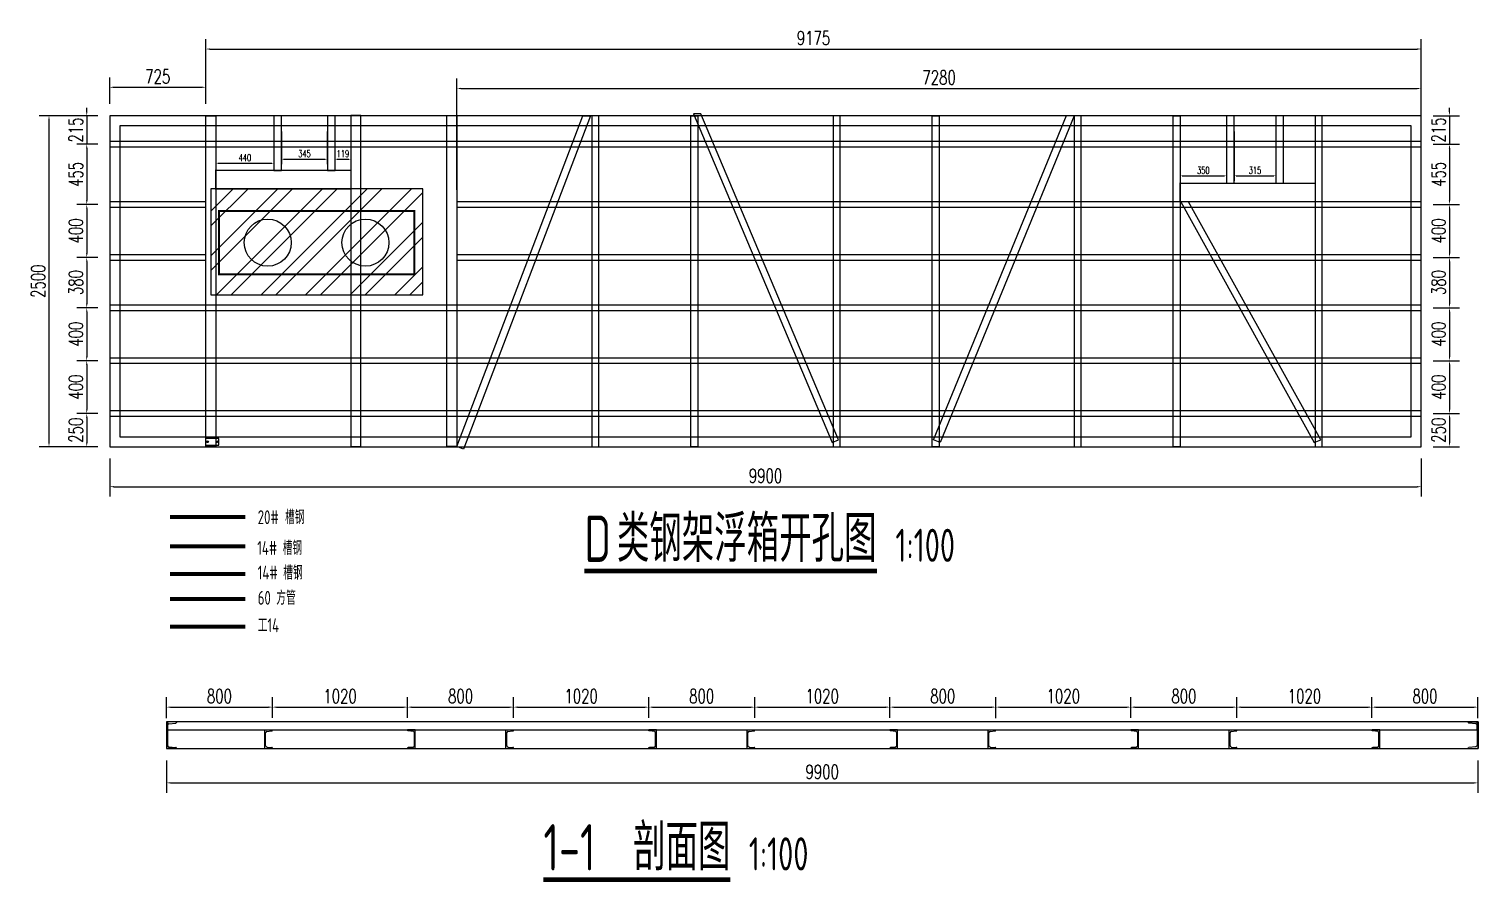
# Model space of a CAD drawing. Header units: millimetres. Extents: x -1443632 to -1307761, y 1430256 to 1527696.
# Drawn here: x -1384640 to -1373702, y 1463136 to 1469579 of the extents above; entities that cross this region are included whole.
import ezdxf

# ---------------------------------------------------------------- set-up
doc = ezdxf.new("R2010")
doc.units = ezdxf.units.MM
doc.header["$LTSCALE"] = 10
doc.layers.get('0').update_dxf_attribs({"linetype": 'CONTINUOUS'})
doc.layers.get('DEFPOINTS').update_dxf_attribs({"linetype": 'CONTINUOUS'})
for name, color, linetype in [('PUB_TEXT', 7, 'CONTINUOUS'), ('W- bollard系船栓', 4, 'CONTINUOUS'), ('W-FLOAT_BOWL浮筒', 253, 'CONTINUOUS'), ('W-PLASTIC_RAILINGS塑木栏杆', 6, 'CONTINUOUS'), ('W-STEEL_FRAME钢架', 3, 'CONTINUOUS'), ('W-STEEL_KEEL钢龙骨', 5, 'CONTINUOUS'), ('景-通用-文字', 7, 'CONTINUOUS')]:
    doc.layers.add(name, color=color, linetype=linetype)
doc.styles.get("Standard").update_dxf_attribs({"font": 'tssdeng.shx', "width": 0.7, "bigfont": 'hztxt.shx'})
doc.styles.add('STANDARD_T3', font='simplex.shx', dxfattribs={"width": 0.7, "bigfont": 'gbcbig.shx'})
doc.dimstyles.new('W&&15', dxfattribs={"dimtxt": 52.5, "dimasz": 15, "dimexe": 37.5, "dimexo": 45, "dimgap": 15, "dimtad": 1, "dimdec": 0, "dimzin": 0, "dimdsep": 46, "dimtxsty": 'STANDARD_T3', "dimcen": 0.09, "dimclrd": 1, "dimclre": 1, "dimclrt": 7, "dimazin": 2, "dimtfac": 1, "dimtdec": 0, "dimtix": 1, "dimtmove": 2, "dimatfit": 3, "dimfxl": 0, "dimtolj": 1, "dimtzin": 0, "dimarcsym": 0})
doc.dimstyles.new('W&&30', dxfattribs={"dimtxt": 105, "dimasz": 30, "dimexe": 75, "dimexo": 90, "dimgap": 30, "dimtad": 1, "dimdec": 0, "dimzin": 0, "dimdsep": 46, "dimtxsty": 'STANDARD_T3', "dimcen": 0.09, "dimclrd": 1, "dimclre": 1, "dimclrt": 7, "dimazin": 2, "dimtfac": 1, "dimtdec": 0, "dimtix": 1, "dimtmove": 2, "dimatfit": 3, "dimfxl": 0, "dimtolj": 1, "dimtzin": 0, "dimarcsym": 0})

# ---------------------------------------------------------------- blocks, each defined once
blk = doc.blocks.new('XLZ')
at = {"layer": 'W- bollard系船栓', "const_width": 15}
blk.add_lwpolyline([(0, -480), (1475, -480), (1475, 0), (0, 0)], close=True, dxfattribs=at)
at = {"layer": 'W- bollard系船栓'}
for centre in [(368.75, -240), (1106.25, -240)]:
    blk.add_circle(centre, 177.5, dxfattribs=at)
blk = doc.blocks.new('钢板2')
at = {"layer": 'W-FLOAT_BOWL浮筒'}
h = blk.add_hatch(dxfattribs=at)
h.set_pattern_fill('ANSI32', color=256, scale=50)
h.set_pattern_definition([(45, (-1594356.56, -2385278.86), (-168.379802, 168.379802), []), (45, (-1594244.3, -2385278.86), (-168.379802, 168.379802), [])])
h.paths.add_polyline_path([(50, -600), (50, 200), (-1550, 200), (-1550, -600)])
blk.add_lwpolyline([(-1550, -600), (50, -600), (50, 200), (-1550, 200)], close=True, dxfattribs=at)
blk = doc.blocks.new('*U374')
at = {"layer": 'W-STEEL_KEEL钢龙骨'}
blk.add_lwpolyline([(-4950, -20), (4950, -20), (4950, 20), (-4950, 20)], close=True, dxfattribs=at)
blk = doc.blocks.new('*U375')
at = {"layer": 'W-STEEL_KEEL钢龙骨', "color": 0, "linetype": 'ByBlock', "lineweight": -2, "transparency": 16777216}
for p in [(0, 800), (0, 400), (0, 0)]:
    blk.add_blockref('*U374', p, dxfattribs=at)
blk = doc.blocks.new('*U376')
at = {"layer": 'W-STEEL_KEEL钢龙骨'}
blk.add_lwpolyline([(-3640, -20), (3640, -20), (3640, 20), (-3640, 20)], close=True, dxfattribs=at)
blk = doc.blocks.new('*U377')
at = {"layer": 'W-STEEL_KEEL钢龙骨', "color": 0, "linetype": 'ByBlock', "lineweight": -2, "transparency": 16777216}
for p in [(0, 0), (0, -400)]:
    blk.add_blockref('*U376', p, dxfattribs=at)
blk = doc.blocks.new('*D378')
at = {"layer": 'DEFPOINTS', "color": 0, "transparency": 16777216}
for p in [(-1383230, 1468849), (-1382791, 1468849), (-1382791, 1468565)]:
    blk.add_point(p, dxfattribs=at)
at = {"layer": '景-通用-文字', "color": 1, "lineweight": -2, "transparency": 16777216}
for p, q in [((-1383230, 1468804), (-1383230, 1468528)), ((-1382791, 1468804), (-1382791, 1468528)), ((-1383215, 1468565), (-1382806, 1468565))]:
    blk.add_line(p, q, dxfattribs=at)
at = {"layer": '景-通用-文字', "color": 1, "transparency": 16777216}
for points in [[(-1383215, 1468568), (-1383215, 1468563), (-1383230, 1468565)], [(-1382806, 1468568), (-1382806, 1468563), (-1382791, 1468565)]]:
    blk.add_solid(points, dxfattribs=at)
at = {"layer": '景-通用-文字', "color": 7, "transparency": 16777216, "insert": (-1383010, 1468607), "char_height": 52.5, "attachment_point": 5, "style": 'STANDARD_T3'}
blk.add_mtext('\\A1;440', dxfattribs=at)
blk = doc.blocks.new('*D379')
at = {"layer": 'DEFPOINTS', "color": 0, "transparency": 16777216}
for p in [(-1382733, 1468849), (-1382388, 1468849), (-1382388, 1468596)]:
    blk.add_point(p, dxfattribs=at)
at = {"layer": '景-通用-文字', "color": 1, "lineweight": -2, "transparency": 16777216}
for p, q in [((-1382733, 1468804), (-1382733, 1468558)), ((-1382388, 1468804), (-1382388, 1468558)), ((-1382718, 1468596), (-1382403, 1468596))]:
    blk.add_line(p, q, dxfattribs=at)
at = {"layer": '景-通用-文字', "color": 1, "transparency": 16777216}
for points in [[(-1382718, 1468598), (-1382718, 1468593), (-1382733, 1468596)], [(-1382403, 1468598), (-1382403, 1468593), (-1382388, 1468596)]]:
    blk.add_solid(points, dxfattribs=at)
at = {"layer": '景-通用-文字', "color": 7, "transparency": 16777216, "insert": (-1382560, 1468637), "char_height": 52.5, "attachment_point": 5, "style": 'STANDARD_T3'}
blk.add_mtext('\\A1;345', dxfattribs=at)
blk = doc.blocks.new('*D380')
at = {"layer": 'DEFPOINTS', "color": 0, "transparency": 16777216}
for p in [(-1382330, 1468924), (-1382210, 1468924), (-1382210, 1468596)]:
    blk.add_point(p, dxfattribs=at)
at = {"layer": '景-通用-文字', "color": 1, "lineweight": -2, "transparency": 16777216}
for p, q in [((-1382330, 1468879), (-1382330, 1468558)), ((-1382210, 1468879), (-1382210, 1468558)), ((-1382315, 1468596), (-1382225, 1468596))]:
    blk.add_line(p, q, dxfattribs=at)
at = {"layer": '景-通用-文字', "color": 1, "transparency": 16777216}
for points in [[(-1382315, 1468598), (-1382315, 1468593), (-1382330, 1468596)], [(-1382225, 1468598), (-1382225, 1468593), (-1382210, 1468596)]]:
    blk.add_solid(points, dxfattribs=at)
at = {"layer": '景-通用-文字', "color": 7, "transparency": 16777216, "insert": (-1382270, 1468637), "char_height": 52.5, "attachment_point": 5, "style": 'STANDARD_T3'}
blk.add_mtext('\\A1;119', dxfattribs=at)
blk = doc.blocks.new('*D381')
at = {"layer": 'DEFPOINTS', "color": 0, "transparency": 16777216}
for p in [(-1375950, 1468849), (-1375601, 1468849), (-1375601, 1468470)]:
    blk.add_point(p, dxfattribs=at)
at = {"layer": '景-通用-文字', "color": 1, "lineweight": -2, "transparency": 16777216}
for p, q in [((-1375950, 1468804), (-1375950, 1468433)), ((-1375601, 1468804), (-1375601, 1468433)), ((-1375935, 1468470), (-1375616, 1468470))]:
    blk.add_line(p, q, dxfattribs=at)
at = {"layer": '景-通用-文字', "color": 1, "transparency": 16777216}
for points in [[(-1375935, 1468473), (-1375935, 1468468), (-1375950, 1468470)], [(-1375616, 1468473), (-1375616, 1468468), (-1375601, 1468470)]]:
    blk.add_solid(points, dxfattribs=at)
at = {"layer": '景-通用-文字', "color": 7, "transparency": 16777216, "insert": (-1375775, 1468511), "char_height": 52.5, "attachment_point": 5, "style": 'STANDARD_T3'}
blk.add_mtext('\\A1;350', dxfattribs=at)
blk = doc.blocks.new('*D382')
at = {"layer": 'DEFPOINTS', "color": 0, "transparency": 16777216}
for p in [(-1375543, 1468849), (-1375227, 1468849), (-1375227, 1468470)]:
    blk.add_point(p, dxfattribs=at)
at = {"layer": '景-通用-文字', "color": 1, "lineweight": -2, "transparency": 16777216}
for p, q in [((-1375543, 1468804), (-1375543, 1468433)), ((-1375227, 1468804), (-1375227, 1468433)), ((-1375528, 1468470), (-1375242, 1468470))]:
    blk.add_line(p, q, dxfattribs=at)
at = {"layer": '景-通用-文字', "color": 1, "transparency": 16777216}
for points in [[(-1375528, 1468473), (-1375528, 1468468), (-1375543, 1468470)], [(-1375242, 1468473), (-1375242, 1468468), (-1375227, 1468470)]]:
    blk.add_solid(points, dxfattribs=at)
at = {"layer": '景-通用-文字', "color": 7, "transparency": 16777216, "insert": (-1375385, 1468511), "char_height": 52.5, "attachment_point": 5, "style": 'STANDARD_T3'}
blk.add_mtext('\\A1;315', dxfattribs=at)
blk = doc.blocks.new('*D383')
at = {"color": 1, "lineweight": -2, "transparency": 16777216}
for p, q in [((-1384204, 1468954), (-1384204, 1468984)), ((-1384120, 1468924), (-1384279, 1468924)), ((-1384204, 1468924), (-1384204, 1468709)), ((-1384120, 1468709), (-1384279, 1468709)), ((-1384204, 1468679), (-1384204, 1468649))]:
    blk.add_line(p, q, dxfattribs=at)
at = {"color": 1, "transparency": 16777216}
for points in [[(-1384209, 1468954), (-1384199, 1468954), (-1384204, 1468924)], [(-1384209, 1468679), (-1384199, 1468679), (-1384204, 1468709)]]:
    blk.add_solid(points, dxfattribs=at)
at = {"layer": 'DEFPOINTS', "color": 0, "transparency": 16777216}
for p in [(-1384030, 1468924), (-1384204, 1468709), (-1384030, 1468709)]:
    blk.add_point(p, dxfattribs=at)
at = {"color": 7, "transparency": 16777216, "insert": (-1384286, 1468816), "char_height": 105, "attachment_point": 5, "rotation": 90, "style": 'STANDARD_T3'}
blk.add_mtext('\\A1;215', dxfattribs=at)
blk = doc.blocks.new('*D384')
at = {"color": 1, "lineweight": -2, "transparency": 16777216}
for p, q in [((-1384120, 1468709), (-1384279, 1468709)), ((-1384204, 1468679), (-1384204, 1468284)), ((-1384120, 1468254), (-1384279, 1468254))]:
    blk.add_line(p, q, dxfattribs=at)
at = {"color": 1, "transparency": 16777216}
for points in [[(-1384209, 1468679), (-1384199, 1468679), (-1384204, 1468709)], [(-1384209, 1468284), (-1384199, 1468284), (-1384204, 1468254)]]:
    blk.add_solid(points, dxfattribs=at)
at = {"layer": 'DEFPOINTS', "color": 0, "transparency": 16777216}
for p in [(-1384030, 1468709), (-1384204, 1468254), (-1384030, 1468254)]:
    blk.add_point(p, dxfattribs=at)
at = {"color": 7, "transparency": 16777216, "insert": (-1384286, 1468481), "char_height": 105, "attachment_point": 5, "rotation": 90, "style": 'STANDARD_T3'}
blk.add_mtext('\\A1;455', dxfattribs=at)
blk = doc.blocks.new('*D385')
at = {"color": 1, "lineweight": -2, "transparency": 16777216}
for p, q in [((-1384120, 1468254), (-1384279, 1468254)), ((-1384204, 1468224), (-1384204, 1467884)), ((-1384120, 1467854), (-1384279, 1467854))]:
    blk.add_line(p, q, dxfattribs=at)
at = {"color": 1, "transparency": 16777216}
for points in [[(-1384209, 1468224), (-1384199, 1468224), (-1384204, 1468254)], [(-1384209, 1467884), (-1384199, 1467884), (-1384204, 1467854)]]:
    blk.add_solid(points, dxfattribs=at)
at = {"layer": 'DEFPOINTS', "color": 0, "transparency": 16777216}
for p in [(-1384030, 1468254), (-1384204, 1467854), (-1384030, 1467854)]:
    blk.add_point(p, dxfattribs=at)
at = {"color": 7, "transparency": 16777216, "insert": (-1384286, 1468054), "char_height": 105, "attachment_point": 5, "rotation": 90, "style": 'STANDARD_T3'}
blk.add_mtext('\\A1;400', dxfattribs=at)
blk = doc.blocks.new('*D386')
at = {"color": 1, "lineweight": -2, "transparency": 16777216}
for p, q in [((-1384120, 1467854), (-1384279, 1467854)), ((-1384204, 1467824), (-1384204, 1467504)), ((-1384120, 1467474), (-1384279, 1467474))]:
    blk.add_line(p, q, dxfattribs=at)
at = {"color": 1, "transparency": 16777216}
for points in [[(-1384209, 1467824), (-1384199, 1467824), (-1384204, 1467854)], [(-1384209, 1467504), (-1384199, 1467504), (-1384204, 1467474)]]:
    blk.add_solid(points, dxfattribs=at)
at = {"layer": 'DEFPOINTS', "color": 0, "transparency": 16777216}
for p in [(-1384030, 1467854), (-1384204, 1467474), (-1384030, 1467474)]:
    blk.add_point(p, dxfattribs=at)
at = {"color": 7, "transparency": 16777216, "insert": (-1384286, 1467664), "char_height": 105, "attachment_point": 5, "rotation": 90, "style": 'STANDARD_T3'}
blk.add_mtext('\\A1;380', dxfattribs=at)
blk = doc.blocks.new('*D387')
at = {"color": 1, "lineweight": -2, "transparency": 16777216}
for p, q in [((-1384120, 1467474), (-1384279, 1467474)), ((-1384204, 1467444), (-1384204, 1467104)), ((-1384120, 1467074), (-1384279, 1467074))]:
    blk.add_line(p, q, dxfattribs=at)
at = {"color": 1, "transparency": 16777216}
for points in [[(-1384209, 1467444), (-1384199, 1467444), (-1384204, 1467474)], [(-1384209, 1467104), (-1384199, 1467104), (-1384204, 1467074)]]:
    blk.add_solid(points, dxfattribs=at)
at = {"layer": 'DEFPOINTS', "color": 0, "transparency": 16777216}
for p in [(-1384030, 1467474), (-1384204, 1467074), (-1384030, 1467074)]:
    blk.add_point(p, dxfattribs=at)
at = {"color": 7, "transparency": 16777216, "insert": (-1384286, 1467274), "char_height": 105, "attachment_point": 5, "rotation": 90, "style": 'STANDARD_T3'}
blk.add_mtext('\\A1;400', dxfattribs=at)
blk = doc.blocks.new('*D388')
at = {"color": 1, "lineweight": -2, "transparency": 16777216}
for p, q in [((-1384120, 1467074), (-1384279, 1467074)), ((-1384204, 1467044), (-1384204, 1466704)), ((-1384120, 1466674), (-1384279, 1466674))]:
    blk.add_line(p, q, dxfattribs=at)
at = {"color": 1, "transparency": 16777216}
for points in [[(-1384209, 1467044), (-1384199, 1467044), (-1384204, 1467074)], [(-1384209, 1466704), (-1384199, 1466704), (-1384204, 1466674)]]:
    blk.add_solid(points, dxfattribs=at)
at = {"layer": 'DEFPOINTS', "color": 0, "transparency": 16777216}
for p in [(-1384030, 1467074), (-1384204, 1466674), (-1384030, 1466674)]:
    blk.add_point(p, dxfattribs=at)
at = {"color": 7, "transparency": 16777216, "insert": (-1384286, 1466874), "char_height": 105, "attachment_point": 5, "rotation": 90, "style": 'STANDARD_T3'}
blk.add_mtext('\\A1;400', dxfattribs=at)
blk = doc.blocks.new('*D389')
at = {"color": 1, "lineweight": -2, "transparency": 16777216}
for p, q in [((-1384120, 1466674), (-1384279, 1466674)), ((-1384204, 1466644), (-1384204, 1466454)), ((-1384120, 1466424), (-1384279, 1466424))]:
    blk.add_line(p, q, dxfattribs=at)
at = {"color": 1, "transparency": 16777216}
for points in [[(-1384209, 1466644), (-1384199, 1466644), (-1384204, 1466674)], [(-1384209, 1466454), (-1384199, 1466454), (-1384204, 1466424)]]:
    blk.add_solid(points, dxfattribs=at)
at = {"layer": 'DEFPOINTS', "color": 0, "transparency": 16777216}
for p in [(-1384030, 1466674), (-1384204, 1466424), (-1384030, 1466424)]:
    blk.add_point(p, dxfattribs=at)
at = {"color": 7, "transparency": 16777216, "insert": (-1384286, 1466549), "char_height": 105, "attachment_point": 5, "rotation": 90, "style": 'STANDARD_T3'}
blk.add_mtext('\\A1;250', dxfattribs=at)
blk = doc.blocks.new('*D390')
at = {"color": 1, "lineweight": -2, "transparency": 16777216}
for p, q in [((-1373917, 1468954), (-1373917, 1468984)), ((-1374040, 1468924), (-1373842, 1468924)), ((-1373917, 1468924), (-1373917, 1468709)), ((-1374040, 1468709), (-1373842, 1468709)), ((-1373917, 1468679), (-1373917, 1468649))]:
    blk.add_line(p, q, dxfattribs=at)
at = {"color": 1, "transparency": 16777216}
for points in [[(-1373922, 1468954), (-1373912, 1468954), (-1373917, 1468924)], [(-1373922, 1468679), (-1373912, 1468679), (-1373917, 1468709)]]:
    blk.add_solid(points, dxfattribs=at)
at = {"layer": 'DEFPOINTS', "color": 0, "transparency": 16777216}
for p in [(-1374130, 1468924), (-1374130, 1468709), (-1373917, 1468709)]:
    blk.add_point(p, dxfattribs=at)
at = {"color": 7, "transparency": 16777216, "insert": (-1373999, 1468816), "char_height": 105, "attachment_point": 5, "rotation": 90, "style": 'STANDARD_T3'}
blk.add_mtext('\\A1;215', dxfattribs=at)
blk = doc.blocks.new('*D391')
at = {"color": 1, "lineweight": -2, "transparency": 16777216}
for p, q in [((-1374040, 1468709), (-1373842, 1468709)), ((-1373917, 1468679), (-1373917, 1468284)), ((-1374040, 1468254), (-1373842, 1468254))]:
    blk.add_line(p, q, dxfattribs=at)
at = {"color": 1, "transparency": 16777216}
for points in [[(-1373922, 1468679), (-1373912, 1468679), (-1373917, 1468709)], [(-1373922, 1468284), (-1373912, 1468284), (-1373917, 1468254)]]:
    blk.add_solid(points, dxfattribs=at)
at = {"layer": 'DEFPOINTS', "color": 0, "transparency": 16777216}
for p in [(-1374130, 1468709), (-1374130, 1468254), (-1373917, 1468254)]:
    blk.add_point(p, dxfattribs=at)
at = {"color": 7, "transparency": 16777216, "insert": (-1373999, 1468481), "char_height": 105, "attachment_point": 5, "rotation": 90, "style": 'STANDARD_T3'}
blk.add_mtext('\\A1;455', dxfattribs=at)
blk = doc.blocks.new('*D392')
at = {"color": 1, "lineweight": -2, "transparency": 16777216}
for p, q in [((-1374040, 1468254), (-1373842, 1468254)), ((-1373917, 1468224), (-1373917, 1467884)), ((-1374040, 1467854), (-1373842, 1467854))]:
    blk.add_line(p, q, dxfattribs=at)
at = {"color": 1, "transparency": 16777216}
for points in [[(-1373922, 1468224), (-1373912, 1468224), (-1373917, 1468254)], [(-1373922, 1467884), (-1373912, 1467884), (-1373917, 1467854)]]:
    blk.add_solid(points, dxfattribs=at)
at = {"layer": 'DEFPOINTS', "color": 0, "transparency": 16777216}
for p in [(-1374130, 1468254), (-1374130, 1467854), (-1373917, 1467854)]:
    blk.add_point(p, dxfattribs=at)
at = {"color": 7, "transparency": 16777216, "insert": (-1373999, 1468054), "char_height": 105, "attachment_point": 5, "rotation": 90, "style": 'STANDARD_T3'}
blk.add_mtext('\\A1;400', dxfattribs=at)
blk = doc.blocks.new('*D393')
at = {"color": 1, "lineweight": -2, "transparency": 16777216}
for p, q in [((-1374040, 1467854), (-1373842, 1467854)), ((-1373917, 1467824), (-1373917, 1467504)), ((-1374040, 1467474), (-1373842, 1467474))]:
    blk.add_line(p, q, dxfattribs=at)
at = {"color": 1, "transparency": 16777216}
for points in [[(-1373922, 1467824), (-1373912, 1467824), (-1373917, 1467854)], [(-1373922, 1467504), (-1373912, 1467504), (-1373917, 1467474)]]:
    blk.add_solid(points, dxfattribs=at)
at = {"layer": 'DEFPOINTS', "color": 0, "transparency": 16777216}
for p in [(-1374130, 1467854), (-1374130, 1467474), (-1373917, 1467474)]:
    blk.add_point(p, dxfattribs=at)
at = {"color": 7, "transparency": 16777216, "insert": (-1373999, 1467664), "char_height": 105, "attachment_point": 5, "rotation": 90, "style": 'STANDARD_T3'}
blk.add_mtext('\\A1;380', dxfattribs=at)
blk = doc.blocks.new('*D394')
at = {"color": 1, "lineweight": -2, "transparency": 16777216}
for p, q in [((-1374040, 1467474), (-1373842, 1467474)), ((-1373917, 1467444), (-1373917, 1467104)), ((-1374040, 1467074), (-1373842, 1467074))]:
    blk.add_line(p, q, dxfattribs=at)
at = {"color": 1, "transparency": 16777216}
for points in [[(-1373922, 1467444), (-1373912, 1467444), (-1373917, 1467474)], [(-1373922, 1467104), (-1373912, 1467104), (-1373917, 1467074)]]:
    blk.add_solid(points, dxfattribs=at)
at = {"layer": 'DEFPOINTS', "color": 0, "transparency": 16777216}
for p in [(-1374130, 1467474), (-1374130, 1467074), (-1373917, 1467074)]:
    blk.add_point(p, dxfattribs=at)
at = {"color": 7, "transparency": 16777216, "insert": (-1373999, 1467274), "char_height": 105, "attachment_point": 5, "rotation": 90, "style": 'STANDARD_T3'}
blk.add_mtext('\\A1;400', dxfattribs=at)
blk = doc.blocks.new('*D395')
at = {"color": 1, "lineweight": -2, "transparency": 16777216}
for p, q in [((-1374040, 1467074), (-1373842, 1467074)), ((-1373917, 1467044), (-1373917, 1466704)), ((-1374040, 1466674), (-1373842, 1466674))]:
    blk.add_line(p, q, dxfattribs=at)
at = {"color": 1, "transparency": 16777216}
for points in [[(-1373922, 1467044), (-1373912, 1467044), (-1373917, 1467074)], [(-1373922, 1466704), (-1373912, 1466704), (-1373917, 1466674)]]:
    blk.add_solid(points, dxfattribs=at)
at = {"layer": 'DEFPOINTS', "color": 0, "transparency": 16777216}
for p in [(-1374130, 1467074), (-1374130, 1466674), (-1373917, 1466674)]:
    blk.add_point(p, dxfattribs=at)
at = {"color": 7, "transparency": 16777216, "insert": (-1373999, 1466874), "char_height": 105, "attachment_point": 5, "rotation": 90, "style": 'STANDARD_T3'}
blk.add_mtext('\\A1;400', dxfattribs=at)
blk = doc.blocks.new('*D396')
at = {"color": 1, "lineweight": -2, "transparency": 16777216}
for p, q in [((-1374040, 1466674), (-1373842, 1466674)), ((-1373917, 1466644), (-1373917, 1466454)), ((-1374040, 1466424), (-1373842, 1466424))]:
    blk.add_line(p, q, dxfattribs=at)
at = {"color": 1, "transparency": 16777216}
for points in [[(-1373922, 1466644), (-1373912, 1466644), (-1373917, 1466674)], [(-1373922, 1466454), (-1373912, 1466454), (-1373917, 1466424)]]:
    blk.add_solid(points, dxfattribs=at)
at = {"layer": 'DEFPOINTS', "color": 0, "transparency": 16777216}
for p in [(-1374130, 1466674), (-1374130, 1466424), (-1373917, 1466424)]:
    blk.add_point(p, dxfattribs=at)
at = {"color": 7, "transparency": 16777216, "insert": (-1373999, 1466549), "char_height": 105, "attachment_point": 5, "rotation": 90, "style": 'STANDARD_T3'}
blk.add_mtext('\\A1;250', dxfattribs=at)
blk = doc.blocks.new('*D397')
at = {"color": 1, "lineweight": -2, "transparency": 16777216}
for p, q in [((-1384120, 1468924), (-1384564, 1468924)), ((-1384489, 1468894), (-1384489, 1466454)), ((-1384120, 1466424), (-1384564, 1466424))]:
    blk.add_line(p, q, dxfattribs=at)
at = {"color": 1, "transparency": 16777216}
for points in [[(-1384494, 1468894), (-1384484, 1468894), (-1384489, 1468924)], [(-1384494, 1466454), (-1384484, 1466454), (-1384489, 1466424)]]:
    blk.add_solid(points, dxfattribs=at)
at = {"layer": 'DEFPOINTS', "color": 0, "transparency": 16777216}
for p in [(-1384030, 1468924), (-1384489, 1466424), (-1384030, 1466424)]:
    blk.add_point(p, dxfattribs=at)
at = {"color": 7, "transparency": 16777216, "insert": (-1384571, 1467674), "char_height": 105, "attachment_point": 5, "rotation": 90, "style": 'STANDARD_T3'}
blk.add_mtext('\\A1;2500', dxfattribs=at)
blk = doc.blocks.new('*D398')
at = {"color": 1, "lineweight": -2, "transparency": 16777216}
for p, q in [((-1384030, 1469014), (-1384030, 1469214)), ((-1383305, 1469014), (-1383305, 1469214)), ((-1384000, 1469139), (-1383335, 1469139))]:
    blk.add_line(p, q, dxfattribs=at)
at = {"color": 1, "transparency": 16777216}
for points in [[(-1384000, 1469144), (-1384000, 1469134), (-1384030, 1469139)], [(-1383335, 1469144), (-1383335, 1469134), (-1383305, 1469139)]]:
    blk.add_solid(points, dxfattribs=at)
at = {"layer": 'DEFPOINTS', "color": 0, "transparency": 16777216}
for p in [(-1383305, 1469139), (-1384030, 1468924), (-1383305, 1468924)]:
    blk.add_point(p, dxfattribs=at)
at = {"color": 7, "transparency": 16777216, "insert": (-1383668, 1469221), "char_height": 105, "attachment_point": 5, "style": 'STANDARD_T3'}
blk.add_mtext('\\A1;725', dxfattribs=at)
blk = doc.blocks.new('*D399')
at = {"color": 1, "lineweight": -2, "transparency": 16777216}
for p, q in [((-1383305, 1469014), (-1383305, 1469503)), ((-1374130, 1469014), (-1374130, 1469503)), ((-1383275, 1469428), (-1374160, 1469428))]:
    blk.add_line(p, q, dxfattribs=at)
at = {"color": 1, "transparency": 16777216}
for points in [[(-1383275, 1469433), (-1383275, 1469423), (-1383305, 1469428)], [(-1374160, 1469433), (-1374160, 1469423), (-1374130, 1469428)]]:
    blk.add_solid(points, dxfattribs=at)
at = {"layer": 'DEFPOINTS', "color": 0, "transparency": 16777216}
for p in [(-1374130, 1469428), (-1383305, 1468924), (-1374130, 1468924)]:
    blk.add_point(p, dxfattribs=at)
at = {"color": 7, "transparency": 16777216, "insert": (-1378718, 1469511), "char_height": 105, "attachment_point": 5, "style": 'STANDARD_T3'}
blk.add_mtext('\\A1;9175', dxfattribs=at)
blk = doc.blocks.new('*D400')
at = {"color": 1, "lineweight": -2, "transparency": 16777216}
for p, q in [((-1381410, 1468364), (-1381410, 1469205)), ((-1374130, 1468364), (-1374130, 1469205)), ((-1381380, 1469130), (-1374160, 1469130))]:
    blk.add_line(p, q, dxfattribs=at)
at = {"color": 1, "transparency": 16777216}
for points in [[(-1381380, 1469135), (-1381380, 1469125), (-1381410, 1469130)], [(-1374160, 1469135), (-1374160, 1469125), (-1374130, 1469130)]]:
    blk.add_solid(points, dxfattribs=at)
at = {"layer": 'DEFPOINTS', "color": 0, "transparency": 16777216}
for p in [(-1374130, 1469130), (-1381410, 1468274), (-1374130, 1468274)]:
    blk.add_point(p, dxfattribs=at)
at = {"color": 7, "transparency": 16777216, "insert": (-1377770, 1469213), "char_height": 105, "attachment_point": 5, "style": 'STANDARD_T3'}
blk.add_mtext('\\A1;7280', dxfattribs=at)
blk = doc.blocks.new('*D401')
at = {"color": 1, "lineweight": -2, "transparency": 16777216}
for p, q in [((-1384030, 1466334), (-1384030, 1466047)), ((-1374130, 1466334), (-1374130, 1466047)), ((-1384000, 1466122), (-1374160, 1466122))]:
    blk.add_line(p, q, dxfattribs=at)
at = {"color": 1, "transparency": 16777216}
for points in [[(-1384000, 1466127), (-1384000, 1466117), (-1384030, 1466122)], [(-1374160, 1466127), (-1374160, 1466117), (-1374130, 1466122)]]:
    blk.add_solid(points, dxfattribs=at)
at = {"layer": 'DEFPOINTS', "color": 0, "transparency": 16777216}
for p in [(-1384030, 1466424), (-1374130, 1466424), (-1374130, 1466122)]:
    blk.add_point(p, dxfattribs=at)
at = {"color": 7, "transparency": 16777216, "insert": (-1379080, 1466204), "char_height": 105, "attachment_point": 5, "style": 'STANDARD_T3'}
blk.add_mtext('\\A1;9900', dxfattribs=at)
blk = doc.blocks.new('A$C142B241B')
at = {"layer": 'W-STEEL_FRAME钢架', "color": 4}
for p, q in [((0, 75), (0, 0)), ((0, 75), (3, 75)), ((0, 0), (200, 0)), ((13, 17), (8, 70)), ((24, 7), (176, 7)), ((187, 17), (192, 70)), ((200, 75), (197, 75)), ((200, 75), (200, 0))]:
    blk.add_line(p, q, dxfattribs=at)
for centre, radius, start, end in [((3, 69), 5.5, 5.7106, 90), ((24, 18), 11, 185.7106, 270), ((176, 18), 11, 270, 354.2894), ((197, 69), 5.5, 90, 174.2894)]:
    blk.add_arc(centre, radius, start, end, dxfattribs=at)
blk = doc.blocks.new('A$C24E83DC7')
for p, q in [((0, 58), (3, 58)), ((0, 0), (0, 58)), ((140, 0), (0, 0)), ((11, 15), (7, 53)), ((119, 6), (20, 6)), ((129, 15), (133, 53)), ((140, 58), (137, 58)), ((140, 0), (140, 58))]:
    blk.add_line(p, q)
for centre, radius, start, end in [((3, 53), 4.75, 0, 90), ((21, 16), 9.5, 185.7106, 270), ((119, 16), 9.5, 270, 354.2894), ((137, 53), 4.75, 90, 180)]:
    blk.add_arc(centre, radius, start, end)
blk = doc.blocks.new('*D500')
at = {"color": 1, "lineweight": -2, "transparency": 16777216}
for p, q in [((-1383602, 1464055), (-1383602, 1463810)), ((-1373702, 1464055), (-1373702, 1463810)), ((-1383572, 1463885), (-1373732, 1463885))]:
    blk.add_line(p, q, dxfattribs=at)
at = {"color": 1, "transparency": 16777216}
for points in [[(-1383572, 1463890), (-1383572, 1463880), (-1383602, 1463885)], [(-1373732, 1463890), (-1373732, 1463880), (-1373702, 1463885)]]:
    blk.add_solid(points, dxfattribs=at)
at = {"layer": 'DEFPOINTS', "color": 0, "transparency": 16777216}
for p in [(-1383602, 1464145), (-1373702, 1464145), (-1373702, 1463885)]:
    blk.add_point(p, dxfattribs=at)
at = {"color": 7, "transparency": 16777216, "insert": (-1378652, 1463968), "char_height": 105, "attachment_point": 5, "style": 'STANDARD_T3'}
blk.add_mtext('\\A1;9900', dxfattribs=at)
blk = doc.blocks.new('*D501')
at = {"color": 1, "lineweight": -2, "transparency": 16777216}
for p, q in [((-1383602, 1464374), (-1383602, 1464532)), ((-1383572, 1464457), (-1382832, 1464457)), ((-1382802, 1464375), (-1382802, 1464532))]:
    blk.add_line(p, q, dxfattribs=at)
at = {"color": 1, "transparency": 16777216}
for points in [[(-1383572, 1464462), (-1383572, 1464452), (-1383602, 1464457)], [(-1382832, 1464462), (-1382832, 1464452), (-1382802, 1464457)]]:
    blk.add_solid(points, dxfattribs=at)
at = {"layer": 'DEFPOINTS', "color": 0, "transparency": 16777216}
for p in [(-1382802, 1464457), (-1383602, 1464284), (-1382802, 1464285)]:
    blk.add_point(p, dxfattribs=at)
at = {"color": 7, "transparency": 16777216, "insert": (-1383202, 1464540), "char_height": 105, "attachment_point": 5, "style": 'STANDARD_T3'}
blk.add_mtext('\\A1;800', dxfattribs=at)
blk = doc.blocks.new('*D502')
at = {"color": 1, "lineweight": -2, "transparency": 16777216}
for p, q in [((-1382802, 1464375), (-1382802, 1464532)), ((-1382772, 1464457), (-1381812, 1464457)), ((-1381782, 1464375), (-1381782, 1464532))]:
    blk.add_line(p, q, dxfattribs=at)
at = {"color": 1, "transparency": 16777216}
for points in [[(-1382772, 1464462), (-1382772, 1464452), (-1382802, 1464457)], [(-1381812, 1464462), (-1381812, 1464452), (-1381782, 1464457)]]:
    blk.add_solid(points, dxfattribs=at)
at = {"layer": 'DEFPOINTS', "color": 0, "transparency": 16777216}
for p in [(-1381782, 1464457), (-1382802, 1464285), (-1381782, 1464285)]:
    blk.add_point(p, dxfattribs=at)
at = {"color": 7, "transparency": 16777216, "insert": (-1382292, 1464540), "char_height": 105, "attachment_point": 5, "style": 'STANDARD_T3'}
blk.add_mtext('\\A1;1020', dxfattribs=at)
blk = doc.blocks.new('*D503')
at = {"color": 1, "lineweight": -2, "transparency": 16777216}
for p, q in [((-1381782, 1464375), (-1381782, 1464532)), ((-1381752, 1464457), (-1381012, 1464457)), ((-1380982, 1464375), (-1380982, 1464532))]:
    blk.add_line(p, q, dxfattribs=at)
at = {"color": 1, "transparency": 16777216}
for points in [[(-1381752, 1464462), (-1381752, 1464452), (-1381782, 1464457)], [(-1381012, 1464462), (-1381012, 1464452), (-1380982, 1464457)]]:
    blk.add_solid(points, dxfattribs=at)
at = {"layer": 'DEFPOINTS', "color": 0, "transparency": 16777216}
for p in [(-1380982, 1464457), (-1381782, 1464285), (-1380982, 1464285)]:
    blk.add_point(p, dxfattribs=at)
at = {"color": 7, "transparency": 16777216, "insert": (-1381382, 1464540), "char_height": 105, "attachment_point": 5, "style": 'STANDARD_T3'}
blk.add_mtext('\\A1;800', dxfattribs=at)
blk = doc.blocks.new('*D504')
at = {"color": 1, "lineweight": -2, "transparency": 16777216}
for p, q in [((-1380982, 1464375), (-1380982, 1464532)), ((-1380952, 1464457), (-1379992, 1464457)), ((-1379962, 1464375), (-1379962, 1464532))]:
    blk.add_line(p, q, dxfattribs=at)
at = {"color": 1, "transparency": 16777216}
for points in [[(-1380952, 1464462), (-1380952, 1464452), (-1380982, 1464457)], [(-1379992, 1464462), (-1379992, 1464452), (-1379962, 1464457)]]:
    blk.add_solid(points, dxfattribs=at)
at = {"layer": 'DEFPOINTS', "color": 0, "transparency": 16777216}
for p in [(-1379962, 1464457), (-1380982, 1464285), (-1379962, 1464285)]:
    blk.add_point(p, dxfattribs=at)
at = {"color": 7, "transparency": 16777216, "insert": (-1380472, 1464540), "char_height": 105, "attachment_point": 5, "style": 'STANDARD_T3'}
blk.add_mtext('\\A1;1020', dxfattribs=at)
blk = doc.blocks.new('*D495')
at = {"color": 1, "lineweight": -2, "transparency": 16777216}
for p, q in [((-1379962, 1464375), (-1379962, 1464532)), ((-1379932, 1464457), (-1379192, 1464457)), ((-1379162, 1464375), (-1379162, 1464532))]:
    blk.add_line(p, q, dxfattribs=at)
at = {"color": 1, "transparency": 16777216}
for points in [[(-1379932, 1464462), (-1379932, 1464452), (-1379962, 1464457)], [(-1379192, 1464462), (-1379192, 1464452), (-1379162, 1464457)]]:
    blk.add_solid(points, dxfattribs=at)
at = {"layer": 'DEFPOINTS', "color": 0, "transparency": 16777216}
for p in [(-1379162, 1464457), (-1379962, 1464285), (-1379162, 1464285)]:
    blk.add_point(p, dxfattribs=at)
at = {"color": 7, "transparency": 16777216, "insert": (-1379562, 1464540), "char_height": 105, "attachment_point": 5, "style": 'STANDARD_T3'}
blk.add_mtext('\\A1;800', dxfattribs=at)
blk = doc.blocks.new('*D496')
at = {"color": 1, "lineweight": -2, "transparency": 16777216}
for p, q in [((-1379162, 1464375), (-1379162, 1464532)), ((-1379132, 1464457), (-1378172, 1464457)), ((-1378142, 1464375), (-1378142, 1464532))]:
    blk.add_line(p, q, dxfattribs=at)
at = {"color": 1, "transparency": 16777216}
for points in [[(-1379132, 1464462), (-1379132, 1464452), (-1379162, 1464457)], [(-1378172, 1464462), (-1378172, 1464452), (-1378142, 1464457)]]:
    blk.add_solid(points, dxfattribs=at)
at = {"layer": 'DEFPOINTS', "color": 0, "transparency": 16777216}
for p in [(-1378142, 1464457), (-1379162, 1464285), (-1378142, 1464285)]:
    blk.add_point(p, dxfattribs=at)
at = {"color": 7, "transparency": 16777216, "insert": (-1378652, 1464540), "char_height": 105, "attachment_point": 5, "style": 'STANDARD_T3'}
blk.add_mtext('\\A1;1020', dxfattribs=at)
blk = doc.blocks.new('*D497')
at = {"color": 1, "lineweight": -2, "transparency": 16777216}
for p, q in [((-1378142, 1464375), (-1378142, 1464532)), ((-1378112, 1464457), (-1377372, 1464457)), ((-1377342, 1464374), (-1377342, 1464532))]:
    blk.add_line(p, q, dxfattribs=at)
at = {"color": 1, "transparency": 16777216}
for points in [[(-1378112, 1464462), (-1378112, 1464452), (-1378142, 1464457)], [(-1377372, 1464462), (-1377372, 1464452), (-1377342, 1464457)]]:
    blk.add_solid(points, dxfattribs=at)
at = {"layer": 'DEFPOINTS', "color": 0, "transparency": 16777216}
for p in [(-1377342, 1464457), (-1378142, 1464285), (-1377342, 1464284)]:
    blk.add_point(p, dxfattribs=at)
at = {"color": 7, "transparency": 16777216, "insert": (-1377742, 1464540), "char_height": 105, "attachment_point": 5, "style": 'STANDARD_T3'}
blk.add_mtext('\\A1;800', dxfattribs=at)
blk = doc.blocks.new('*D505')
at = {"color": 1, "lineweight": -2, "transparency": 16777216}
for p, q in [((-1377342, 1464375), (-1377342, 1464532)), ((-1377312, 1464457), (-1376352, 1464457)), ((-1376322, 1464375), (-1376322, 1464532))]:
    blk.add_line(p, q, dxfattribs=at)
at = {"color": 1, "transparency": 16777216}
for points in [[(-1377312, 1464462), (-1377312, 1464452), (-1377342, 1464457)], [(-1376352, 1464462), (-1376352, 1464452), (-1376322, 1464457)]]:
    blk.add_solid(points, dxfattribs=at)
at = {"layer": 'DEFPOINTS', "color": 0, "transparency": 16777216}
for p in [(-1376322, 1464457), (-1377342, 1464285), (-1376322, 1464285)]:
    blk.add_point(p, dxfattribs=at)
at = {"color": 7, "transparency": 16777216, "insert": (-1376832, 1464540), "char_height": 105, "attachment_point": 5, "style": 'STANDARD_T3'}
blk.add_mtext('\\A1;1020', dxfattribs=at)
blk = doc.blocks.new('*D506')
at = {"color": 1, "lineweight": -2, "transparency": 16777216}
for p, q in [((-1376322, 1464375), (-1376322, 1464532)), ((-1376292, 1464457), (-1375552, 1464457)), ((-1375522, 1464375), (-1375522, 1464532))]:
    blk.add_line(p, q, dxfattribs=at)
at = {"color": 1, "transparency": 16777216}
for points in [[(-1376292, 1464462), (-1376292, 1464452), (-1376322, 1464457)], [(-1375552, 1464462), (-1375552, 1464452), (-1375522, 1464457)]]:
    blk.add_solid(points, dxfattribs=at)
at = {"layer": 'DEFPOINTS', "color": 0, "transparency": 16777216}
for p in [(-1375522, 1464457), (-1376322, 1464285), (-1375522, 1464285)]:
    blk.add_point(p, dxfattribs=at)
at = {"color": 7, "transparency": 16777216, "insert": (-1375922, 1464540), "char_height": 105, "attachment_point": 5, "style": 'STANDARD_T3'}
blk.add_mtext('\\A1;800', dxfattribs=at)
blk = doc.blocks.new('*D507')
at = {"color": 1, "lineweight": -2, "transparency": 16777216}
for p, q in [((-1375522, 1464375), (-1375522, 1464532)), ((-1375492, 1464457), (-1374532, 1464457)), ((-1374502, 1464375), (-1374502, 1464532))]:
    blk.add_line(p, q, dxfattribs=at)
at = {"color": 1, "transparency": 16777216}
for points in [[(-1375492, 1464462), (-1375492, 1464452), (-1375522, 1464457)], [(-1374532, 1464462), (-1374532, 1464452), (-1374502, 1464457)]]:
    blk.add_solid(points, dxfattribs=at)
at = {"layer": 'DEFPOINTS', "color": 0, "transparency": 16777216}
for p in [(-1374502, 1464457), (-1375522, 1464285), (-1374502, 1464285)]:
    blk.add_point(p, dxfattribs=at)
at = {"color": 7, "transparency": 16777216, "insert": (-1375012, 1464540), "char_height": 105, "attachment_point": 5, "style": 'STANDARD_T3'}
blk.add_mtext('\\A1;1020', dxfattribs=at)
blk = doc.blocks.new('*D508')
at = {"color": 1, "lineweight": -2, "transparency": 16777216}
for p, q in [((-1374502, 1464375), (-1374502, 1464532)), ((-1374472, 1464457), (-1373732, 1464457)), ((-1373702, 1464373), (-1373702, 1464532))]:
    blk.add_line(p, q, dxfattribs=at)
at = {"color": 1, "transparency": 16777216}
for points in [[(-1374472, 1464462), (-1374472, 1464452), (-1374502, 1464457)], [(-1373732, 1464462), (-1373732, 1464452), (-1373702, 1464457)]]:
    blk.add_solid(points, dxfattribs=at)
at = {"layer": 'DEFPOINTS', "color": 0, "transparency": 16777216}
for p in [(-1373702, 1464457), (-1374502, 1464285), (-1373702, 1464283)]:
    blk.add_point(p, dxfattribs=at)
at = {"color": 7, "transparency": 16777216, "insert": (-1374102, 1464540), "char_height": 105, "attachment_point": 5, "style": 'STANDARD_T3'}
blk.add_mtext('\\A1;800', dxfattribs=at)

msp = doc.modelspace()

# ---------------------------------------------------------------- linework, layer by layer
at = {"color": 3}
for points in [[(-1383307, 1466436.4), (-1383207, 1466436.4), (-1383207, 1466486.4), (-1383307, 1466486.4)], [(-1383601.6, 1464144.9), (-1373701.6, 1464144.9), (-1373701.6, 1464344.9), (-1383601.6, 1464344.9)]]:
    msp.add_lwpolyline(points, close=True, dxfattribs=at)
at = {"color": 4, "const_width": 30}
msp.add_lwpolyline([(-1383575.5, 1465893), (-1383007.4, 1465893)], dxfattribs=at)
at = {"color": 3}
for points, const_width in [([(-1383575.5, 1465672.1), (-1383007.4, 1465672.1)], 30), ([(-1380756.3, 1463153.5), (-1379346.1, 1463153.5)], 35)]:
    msp.add_lwpolyline(points, dxfattribs=dict(at, const_width=const_width))
at = {"color": 6, "const_width": 30}
msp.add_lwpolyline([(-1383575.5, 1465463.4), (-1383007.4, 1465463.4)], dxfattribs=at)
at = {"color": 5, "const_width": 30}
msp.add_lwpolyline([(-1383575.5, 1465273), (-1383007.4, 1465273)], dxfattribs=at)
at = {"color": 1, "const_width": 30}
msp.add_lwpolyline([(-1383575.5, 1465065.1), (-1383007.4, 1465065.1)], dxfattribs=at)
at = {"color": 3}
for centre in [(-1383292, 1466461.4), (-1383222, 1466461.4)]:
    msp.add_circle(centre, 6, dxfattribs=at)
at = {"layer": 'W-PLASTIC_RAILINGS塑木栏杆', "color": 3, "const_width": 35}
msp.add_lwpolyline([(-1380447, 1465484.4), (-1378239.6, 1465484.4)], dxfattribs=at)
at = {"layer": 'W-STEEL_FRAME钢架', "color": 4}
for points in [[(-1382210.3, 1466424.9), (-1382135.3, 1466424.9), (-1382135.3, 1468924.9), (-1382210.3, 1468924.9)], [(-1381410.3, 1466424.9), (-1381485.3, 1466424.9), (-1381485.3, 1468924.9), (-1381410.3, 1468924.9)], [(-1374130.3, 1468923.9), (-1384030.3, 1468923.9), (-1384030.3, 1466423.9), (-1374130.3, 1466423.9)], [(-1374205.3, 1468848.9), (-1383955.3, 1468848.9), (-1383955.3, 1466498.9), (-1374205.3, 1466498.9)], [(-1383230.3, 1466423.9), (-1383305.3, 1466423.9), (-1383305.3, 1468923.9), (-1383230.3, 1468923.9)]]:
    msp.add_lwpolyline(points, close=True, dxfattribs=at)
at = {"layer": 'W-STEEL_FRAME钢架'}
for points in [[(-1378578, 1466454.7), (-1378529.2, 1466475.3), (-1379568.2, 1468939.5), (-1379624.9, 1468937.5)], [(-1377762.6, 1466454.7), (-1377811.4, 1466475.3), (-1376807.3, 1468924.9), (-1376750.6, 1468922.9)], [(-1382790.6, 1468510.9), (-1382732.6, 1468510.9), (-1382732.6, 1468923.9), (-1382790.6, 1468923.9)], [(-1382387.8, 1468510.9), (-1382329.8, 1468510.9), (-1382329.8, 1468923.9), (-1382387.8, 1468923.9)], [(-1381360.8, 1466406), (-1381410.3, 1466424.9), (-1380458.1, 1468923.9), (-1380401.4, 1468923.9)], [(-1380392, 1466423.9), (-1380339, 1466423.9), (-1380339, 1468923.9), (-1380392, 1468923.9)], [(-1379592, 1466423.9), (-1379645, 1466423.9), (-1379645, 1468923.9), (-1379592, 1468923.9)], [(-1378570.3, 1466423.9), (-1378517.3, 1466423.9), (-1378517.3, 1468923.9), (-1378570.3, 1468923.9)], [(-1377770.3, 1466423.9), (-1377823.3, 1466423.9), (-1377823.3, 1468923.9), (-1377770.3, 1468923.9)], [(-1376750.3, 1466423.9), (-1376697.3, 1466423.9), (-1376697.3, 1468923.9), (-1376750.3, 1468923.9)], [(-1375950.3, 1466423.9), (-1376003.3, 1466423.9), (-1376003.3, 1468923.9), (-1375950.3, 1468923.9)], [(-1375600.6, 1468413.9), (-1375542.6, 1468413.9), (-1375542.6, 1468923.9), (-1375600.6, 1468923.9)], [(-1375227.5, 1468413.9), (-1375169.5, 1468413.9), (-1375169.5, 1468923.9), (-1375227.5, 1468923.9)], [(-1374930.3, 1466423.9), (-1374877.3, 1466423.9), (-1374877.3, 1468923.9), (-1374930.3, 1468923.9)], [(-1374938, 1466454.7), (-1374889.2, 1466475.3), (-1375887.3, 1468273.9), (-1375944.1, 1468273.9)]]:
    msp.add_lwpolyline(points, close=True, dxfattribs=at)
at = {"layer": 'W-STEEL_KEEL钢龙骨'}
for points in [[(-1384030.3, 1468689), (-1374130.3, 1468689), (-1374130.3, 1468729), (-1384030.3, 1468729)], [(-1384030.3, 1468233.9), (-1383305.3, 1468233.9), (-1383305.3, 1468273.9), (-1384030.3, 1468273.9)], [(-1384030.3, 1467833.9), (-1383305.3, 1467833.9), (-1383305.3, 1467873.9), (-1384030.3, 1467873.9)], [(-1383594.6, 1464284.9), (-1373708.6, 1464284.9), (-1373708.6, 1464344.9), (-1383594.6, 1464344.9)]]:
    msp.add_lwpolyline(points, close=True, dxfattribs=at)
at = {"layer": 'W-STEEL_KEEL钢龙骨', "color": 4, "const_width": 10}
for points in [[(-1383230.3, 1468370.9), (-1382210.3, 1468370.9), (-1382210.3, 1468510.9), (-1383230.3, 1468510.9)], [(-1375950.3, 1468273.9), (-1374930.3, 1468273.9), (-1374930.3, 1468413.9), (-1375950.3, 1468413.9)]]:
    msp.add_lwpolyline(points, close=True, dxfattribs=at)

# ---------------------------------------------------------------- block references
at = {"layer": 'W- bollard系船栓'}
msp.add_blockref('XLZ', (-1383206.6, 1468205.4), dxfattribs=at)
at = {"layer": 'W-FLOAT_BOWL浮筒'}
msp.add_blockref('钢板2', (-1381716.1, 1468170.9), dxfattribs=at)
at = {"layer": 'W-STEEL_FRAME钢架', "rotation": 270}
for name, p in [('A$C142B241B', (-1383601.6, 1464344.9)), ('A$C24E83DC7', (-1382859.6, 1464284.9)), ('A$C24E83DC7', (-1381039.6, 1464284.9)), ('A$C24E83DC7', (-1379219.6, 1464284.9)), ('A$C24E83DC7', (-1377399.6, 1464284.9)), ('A$C24E83DC7', (-1375579.6, 1464284.9))]:
    msp.add_blockref(name, p, dxfattribs=at)
at = {"layer": 'W-STEEL_FRAME钢架', "xscale": -1, "rotation": 90}
for name, p in [('A$C142B241B', (-1373701.6, 1464344.9)), ('A$C24E83DC7', (-1381723.6, 1464284.9)), ('A$C24E83DC7', (-1379903.6, 1464284.9)), ('A$C24E83DC7', (-1378083.6, 1464284.9)), ('A$C24E83DC7', (-1376263.6, 1464284.9)), ('A$C24E83DC7', (-1374443.6, 1464284.9))]:
    msp.add_blockref(name, p, dxfattribs=at)
at = {"layer": 'W-STEEL_KEEL钢龙骨'}
for name, p in [('*U377', (-1377770.3, 1468253.9)), ('*U375', (-1379080.3, 1466673.9))]:
    msp.add_blockref(name, p, dxfattribs=at)

# ---------------------------------------------------------------- texts
at = {"color": 4, "width": 0.7}
for s, p in [('20#', (-1382913.2, 1465839.1)), ('槽钢', (-1382706.7, 1465839.1))]:
    msp.add_text(s, height=105, dxfattribs=at).set_placement(p)
at = {"color": 3, "width": 0.7}
for s, p in [('14#', (-1382917.1, 1465606.8)), ('槽钢', (-1382724.6, 1465606.8))]:
    msp.add_text(s, height=105, dxfattribs=at).set_placement(p)
at = {"color": 6, "width": 0.7}
for s, p in [('槽钢', (-1382720.7, 1465420.9)), ('14#', (-1382913.2, 1465420.9))]:
    msp.add_text(s, height=105, dxfattribs=at).set_placement(p)
at = {"color": 5, "width": 0.7}
for s, p in [('60', (-1382913.2, 1465230.4)), ('方管', (-1382773.2, 1465230.4))]:
    msp.add_text(s, height=105, dxfattribs=at).set_placement(p)
at = {"color": 1, "width": 0.7}
for s, p in [('工', (-1382913.2, 1465022.5)), ('14', (-1382839.7, 1465022.5))]:
    msp.add_text(s, height=105, dxfattribs=at).set_placement(p)
at = {"layer": 'PUB_TEXT', "color": 7, "width": 0.7}
for s, height, p in [('D', 350, (-1380447, 1465554.4)), ('类钢架浮箱开孔图', 350, (-1380202, 1465554.4)), ('1:100', 250, (-1378099.6, 1465554.4)), ('1-1', 350, (-1380756.3, 1463223.5)), ('剖面图', 350, (-1380079.7, 1463223.5)), ('1:100', 250, (-1379206.1, 1463223.5))]:
    msp.add_text(s, height=height, dxfattribs=at).set_placement(p)

# ---------------------------------------------------------------- dimensions: what is measured, and where the dimension line sits
at = {"color": 3}
for base, p1, p2, picture, middle in [((-1374130.3, 1469428), (-1383305.3, 1468923.9), (-1374130.3, 1468923.9), '*D399', (-1378717.8, 1469510.5)), ((-1383305.3, 1469138.8), (-1384030.3, 1468923.9), (-1383305.3, 1468923.9), '*D398', (-1383667.8, 1469221.3)), ((-1374130.3, 1469130.1), (-1381410.3, 1468273.9), (-1374130.3, 1468273.9), '*D400', (-1377770.3, 1469212.6)), ((-1374130.3, 1466121.9), (-1384030.3, 1466423.9), (-1374130.3, 1466423.9), '*D401', (-1379080.3, 1466204.4)), ((-1382801.6, 1464457.2), (-1383601.6, 1464284.5), (-1382801.6, 1464284.9), '*D501', (-1383201.6, 1464539.7)), ((-1381781.6, 1464457.2), (-1382801.6, 1464284.9), (-1381781.6, 1464284.9), '*D502', (-1382291.6, 1464539.7)), ((-1380981.6, 1464457.2), (-1381781.6, 1464284.9), (-1380981.6, 1464284.9), '*D503', (-1381381.6, 1464539.7)), ((-1379961.6, 1464457.2), (-1380981.6, 1464284.9), (-1379961.6, 1464284.9), '*D504', (-1380471.6, 1464539.7)), ((-1379161.6, 1464457.2), (-1379961.6, 1464284.9), (-1379161.6, 1464284.9), '*D495', (-1379561.6, 1464539.7)), ((-1378141.6, 1464457.2), (-1379161.6, 1464284.9), (-1378141.6, 1464284.9), '*D496', (-1378651.6, 1464539.7)), ((-1377341.6, 1464457.2), (-1378141.6, 1464284.9), (-1377341.6, 1464283.6), '*D497', (-1377741.6, 1464539.7)), ((-1376321.6, 1464457.2), (-1377341.6, 1464284.9), (-1376321.6, 1464284.9), '*D505', (-1376831.6, 1464539.7)), ((-1375521.6, 1464457.2), (-1376321.6, 1464284.9), (-1375521.6, 1464284.9), '*D506', (-1375921.6, 1464539.7)), ((-1374501.6, 1464457.2), (-1375521.6, 1464284.9), (-1374501.6, 1464284.9), '*D507', (-1375011.6, 1464539.7)), ((-1373701.6, 1464457.2), (-1374501.6, 1464284.9), (-1373701.6, 1464282.8), '*D508', (-1374101.6, 1464539.7)), ((-1373701.6, 1463885.4), (-1383601.6, 1464144.9), (-1373701.6, 1464144.9), '*D500', (-1378651.6, 1463967.9))]:
    dim = msp.add_linear_dim(base=base, p1=p1, p2=p2, dimstyle='W&&30', dxfattribs=at)
    dim.commit()
    dim.dimension.update_dxf_attribs({"geometry": picture, "text_midpoint": middle})
for base, p1, p2, picture, middle in [((-1384203.9, 1468709), (-1384030.3, 1468923.9), (-1384030.3, 1468709), '*D383', (-1384286.4, 1468816.5)), ((-1373916.9, 1468709), (-1374130.3, 1468923.9), (-1374130.3, 1468709), '*D390', (-1373999.4, 1468816.5)), ((-1384488.6, 1466423.9), (-1384030.3, 1468923.9), (-1384030.3, 1466423.9), '*D397', (-1384571.1, 1467673.9)), ((-1384203.9, 1468253.9), (-1384030.3, 1468709), (-1384030.3, 1468253.9), '*D384', (-1384286.4, 1468481.5)), ((-1373916.9, 1468253.9), (-1374130.3, 1468709), (-1374130.3, 1468253.9), '*D391', (-1373999.4, 1468481.5)), ((-1384203.9, 1467853.9), (-1384030.3, 1468253.9), (-1384030.3, 1467853.9), '*D385', (-1384286.4, 1468053.9)), ((-1373916.9, 1467853.9), (-1374130.3, 1468253.9), (-1374130.3, 1467853.9), '*D392', (-1373999.4, 1468053.9)), ((-1384203.9, 1467473.9), (-1384030.3, 1467853.9), (-1384030.3, 1467473.9), '*D386', (-1384286.4, 1467663.9)), ((-1373916.9, 1467473.9), (-1374130.3, 1467853.9), (-1374130.3, 1467473.9), '*D393', (-1373999.4, 1467663.9)), ((-1384203.9, 1467073.9), (-1384030.3, 1467473.9), (-1384030.3, 1467073.9), '*D387', (-1384286.4, 1467273.9)), ((-1373916.9, 1467073.9), (-1374130.3, 1467473.9), (-1374130.3, 1467073.9), '*D394', (-1373999.4, 1467273.9)), ((-1384203.9, 1466673.9), (-1384030.3, 1467073.9), (-1384030.3, 1466673.9), '*D388', (-1384286.4, 1466873.9)), ((-1373916.9, 1466673.9), (-1374130.3, 1467073.9), (-1374130.3, 1466673.9), '*D395', (-1373999.4, 1466873.9)), ((-1384203.9, 1466423.9), (-1384030.3, 1466673.9), (-1384030.3, 1466423.9), '*D389', (-1384286.4, 1466548.9)), ((-1373916.9, 1466423.9), (-1374130.3, 1466673.9), (-1374130.3, 1466423.9), '*D396', (-1373999.4, 1466548.9))]:
    dim = msp.add_linear_dim(base=base, p1=p1, p2=p2, angle=90, dimstyle='W&&30', dxfattribs=at)
    dim.commit()
    dim.dimension.update_dxf_attribs({"geometry": picture, "text_midpoint": middle})
at = {"layer": '景-通用-文字'}
for base, p1, p2, picture, middle in [((-1382790.6, 1468565.4), (-1383230.3, 1468848.9), (-1382790.6, 1468848.9), '*D378', (-1383010.4, 1468606.7)), ((-1382387.8, 1468595.6), (-1382732.6, 1468848.9), (-1382387.8, 1468848.9), '*D379', (-1382560.2, 1468636.8)), ((-1382210.2801, 1468595.5532), (-1382329.7773, 1468923.8983), (-1382210.2801, 1468923.8983), '*D380', (-1382270.0287, 1468636.8032)), ((-1375600.6, 1468470.1), (-1375950.3, 1468848.9), (-1375600.6, 1468848.9), '*D381', (-1375775.4, 1468511.3)), ((-1375227.5, 1468470.1), (-1375542.6, 1468848.9), (-1375227.5, 1468848.9), '*D382', (-1375385, 1468511.3))]:
    dim = msp.add_linear_dim(base=base, p1=p1, p2=p2, dimstyle='W&&15', dxfattribs=at)
    dim.commit()
    dim.dimension.update_dxf_attribs({"geometry": picture, "text_midpoint": middle})

doc.saveas('drawing.dxf')
